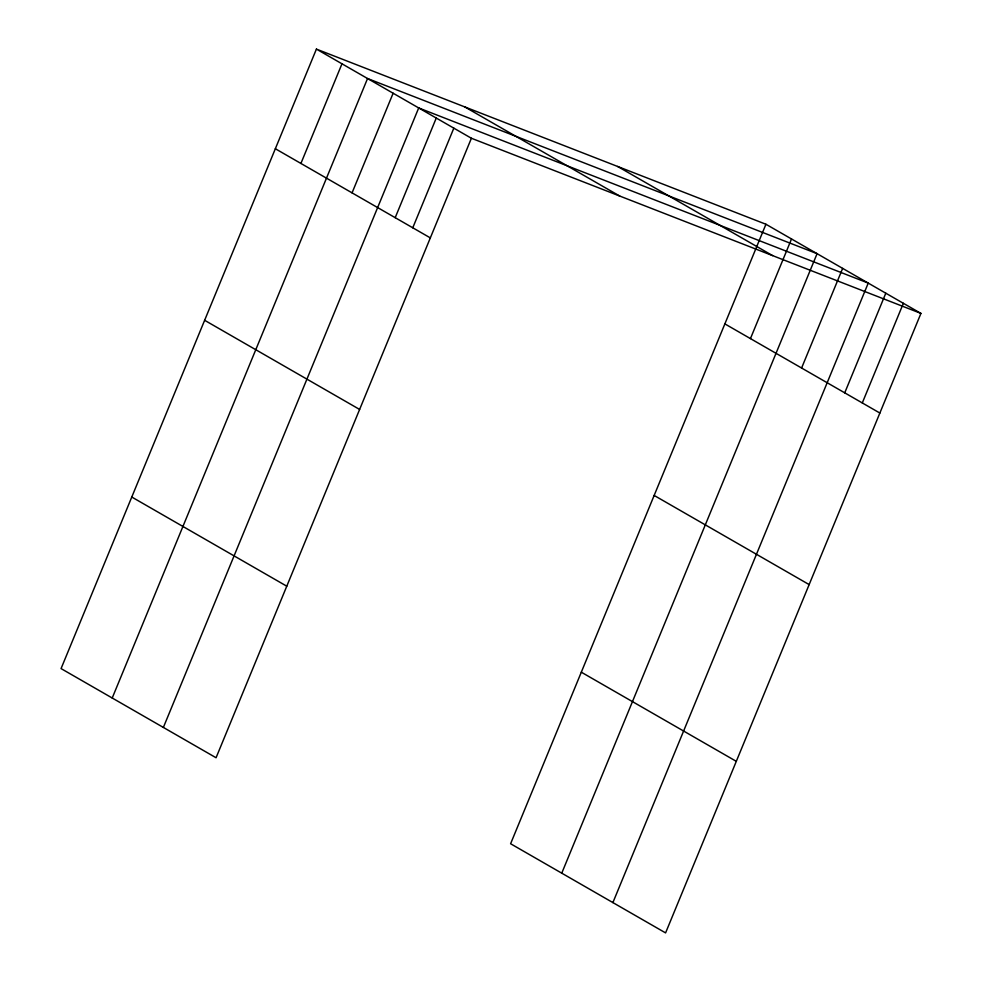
<?xml version="1.0" encoding="UTF-8"?>
<svg xmlns="http://www.w3.org/2000/svg" width="982" height="982" viewBox="0 0 982 982"><rect width="100%" height="100%" fill="white"/><g stroke="black" fill="none" stroke-linecap="round" stroke-linejoin="round"><path stroke-width="1.47" d="M316.413 49.1L61.068 668.595L216.065 757.748L471.397 138.253L316.413 49.1L765.935 224.252L920.932 313.405L665.587 932.9L510.603 843.747L765.935 224.252M300.909 163.454L341.982 63.805M112.218 698.018L367.55 78.523L817.085 253.675L561.753 873.17M352.059 192.877L393.131 93.229M163.368 727.441L418.7 107.946L868.235 283.098L612.891 902.593M395.194 217.685L436.266 118.049M412.771 227.787L453.831 128.151M750.444 338.606L791.517 238.957M801.594 368.017L842.654 268.381M844.729 392.837L885.801 293.201M862.294 402.939L903.366 303.303M471.397 138.253L920.932 313.405M617.592 166.449L772.588 255.602M464.756 106.903L619.74 196.056M724.863 323.888L879.86 413.041M275.341 148.736L430.337 237.89M654.159 495.444L809.156 584.597M204.624 320.292L359.621 409.445M581.307 672.191L736.304 761.345M131.784 497.039L286.769 586.193"/></g></svg>
